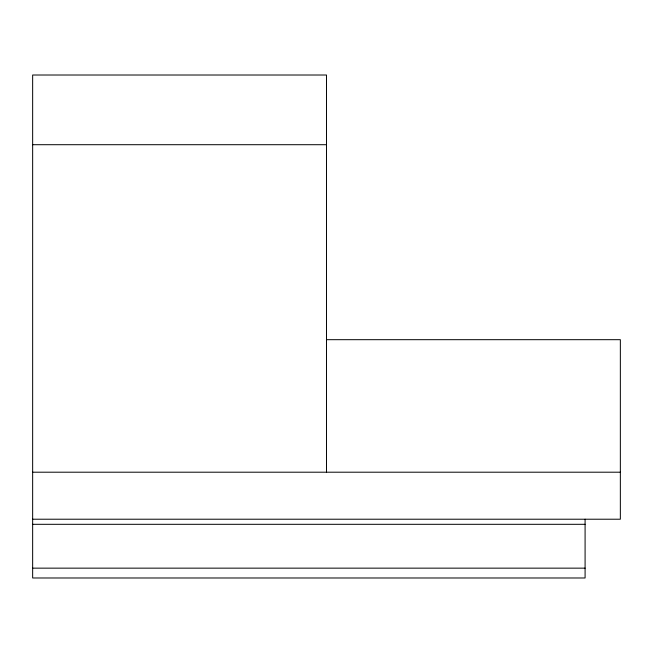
<?xml version="1.0" encoding="UTF-8"?>
<svg xmlns="http://www.w3.org/2000/svg" width="653" height="653" viewBox="0 0 653 653"><rect width="100%" height="100%" fill="white"/><g stroke="black" fill="none" stroke-linecap="round" stroke-linejoin="round"><path stroke-width="0.98" d="M32.65 144.705L326.5 144.705M326.5 339.682L620.35 339.682L620.35 519.217L32.65 519.217M32.65 472.201L620.35 472.201M32.65 524.31L585.088 524.31M32.65 568.151L585.088 568.151M585.088 519.217L585.088 577.987L32.65 577.987L32.65 75.013L326.5 75.013L326.5 472.201"/></g></svg>
